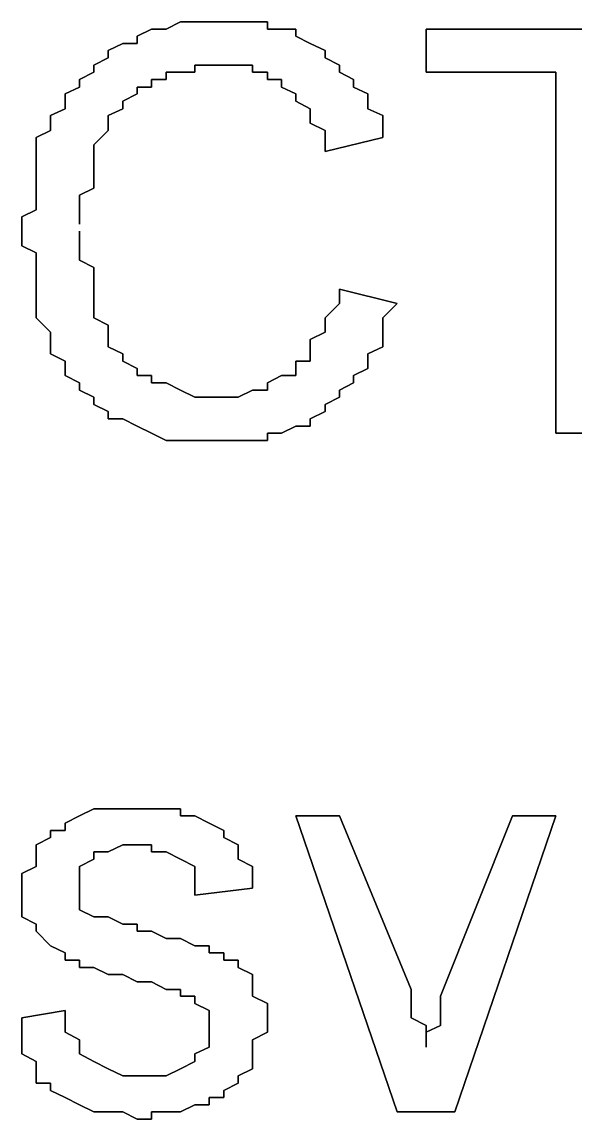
# Model space of a CAD drawing. Header units: metres. Extents: x 2.9 to 42.8, y 1.7 to 28.7.
# Drawn here: x 39.5323 to 39.6675, y 24.5992 to 24.8673 of the extents above; entities that cross this region are included whole.
import ezdxf

# ---------------------------------------------------------------- set-up
doc = ezdxf.new("R2010")
doc.units = ezdxf.units.M
doc.layers.add('GRIS', color=8, linetype='Continuous')

msp = doc.modelspace()

# ---------------------------------------------------------------- linework, layer by layer
at = {"layer": 'GRIS', "lineweight": -3}
for points in [[(39.5711, 24.8673), (39.5676, 24.8655), (39.5711, 24.8673)], [(39.5746, 24.8673), (39.5711, 24.8673), (39.5746, 24.8673)], [(39.5781, 24.8673), (39.5746, 24.8673), (39.5781, 24.8673)], [(39.5817, 24.8673), (39.5781, 24.8673), (39.5817, 24.8673)], [(39.5852, 24.8673), (39.5817, 24.8673), (39.5852, 24.8673)], [(39.5887, 24.8673), (39.5852, 24.8673), (39.5887, 24.8673)], [(39.5923, 24.8673), (39.5887, 24.8673), (39.5923, 24.8673)], [(39.5923, 24.8655), (39.5923, 24.8673), (39.5923, 24.8655)], [(39.564, 24.8655), (39.5605, 24.8638), (39.564, 24.8655)], [(39.5605, 24.8638), (39.5605, 24.862), (39.5605, 24.8638)], [(39.5676, 24.8655), (39.564, 24.8655), (39.5676, 24.8655)], [(39.5958, 24.8655), (39.5923, 24.8655), (39.5958, 24.8655)], [(39.5993, 24.8655), (39.5958, 24.8655), (39.5993, 24.8655)], [(39.5993, 24.8638), (39.5993, 24.8655), (39.5993, 24.8638)], [(39.6028, 24.862), (39.5993, 24.8638), (39.6028, 24.862)], [(39.7087, 24.8655), (39.6311, 24.8655), (39.7087, 24.8655)], [(39.6311, 24.8655), (39.6311, 24.855), (39.6311, 24.8655)], [(39.557, 24.862), (39.5534, 24.8603), (39.557, 24.862)], [(39.5605, 24.862), (39.557, 24.862), (39.5605, 24.862)], [(39.6064, 24.8603), (39.6028, 24.862), (39.6064, 24.8603)], [(39.5534, 24.8585), (39.5499, 24.8567), (39.5534, 24.8585)], [(39.5534, 24.8603), (39.5534, 24.8585), (39.5534, 24.8603)], [(39.6064, 24.8585), (39.6064, 24.8603), (39.6064, 24.8585)], [(39.6099, 24.8567), (39.6064, 24.8585), (39.6099, 24.8567)], [(39.5499, 24.8567), (39.5499, 24.855), (39.5499, 24.8567)], [(39.5746, 24.855), (39.5746, 24.8567), (39.5746, 24.855)], [(39.5746, 24.8567), (39.5781, 24.8567), (39.5746, 24.8567)], [(39.5781, 24.8567), (39.5817, 24.8567), (39.5781, 24.8567)], [(39.5817, 24.8567), (39.5852, 24.8567), (39.5817, 24.8567)], [(39.5852, 24.8567), (39.5887, 24.8567), (39.5852, 24.8567)], [(39.5887, 24.8567), (39.5887, 24.855), (39.5887, 24.8567)], [(39.6099, 24.855), (39.6099, 24.8567), (39.6099, 24.855)], [(39.5499, 24.855), (39.5464, 24.8532), (39.5499, 24.855)], [(39.5464, 24.8532), (39.5464, 24.8514), (39.5464, 24.8532)], [(39.564, 24.8514), (39.564, 24.8532), (39.564, 24.8514)], [(39.564, 24.8532), (39.5676, 24.8532), (39.564, 24.8532)], [(39.5676, 24.8532), (39.5676, 24.855), (39.5676, 24.8532)], [(39.5676, 24.855), (39.5711, 24.855), (39.5676, 24.855)], [(39.5711, 24.855), (39.5746, 24.855), (39.5711, 24.855)], [(39.5887, 24.855), (39.5923, 24.855), (39.5887, 24.855)], [(39.5923, 24.855), (39.5923, 24.8532), (39.5923, 24.855)], [(39.5923, 24.8532), (39.5958, 24.8532), (39.5923, 24.8532)], [(39.5958, 24.8532), (39.5958, 24.8514), (39.5958, 24.8532)], [(39.6134, 24.8532), (39.6099, 24.855), (39.6134, 24.8532)], [(39.6134, 24.8514), (39.6134, 24.8532), (39.6134, 24.8514)], [(39.6311, 24.855), (39.6628, 24.855), (39.6311, 24.855)], [(39.6628, 24.855), (39.6628, 24.7668), (39.6628, 24.855)], [(39.5464, 24.8514), (39.5429, 24.8497), (39.5464, 24.8514)], [(39.5605, 24.8497), (39.5605, 24.8514), (39.5605, 24.8497)], [(39.5605, 24.8514), (39.564, 24.8514), (39.5605, 24.8514)], [(39.5958, 24.8514), (39.5993, 24.8497), (39.5958, 24.8514)], [(39.6169, 24.8497), (39.6134, 24.8514), (39.6169, 24.8497)], [(39.5429, 24.8497), (39.5429, 24.8479), (39.5429, 24.8497)], [(39.5429, 24.8479), (39.5429, 24.8461), (39.5429, 24.8479)], [(39.557, 24.8479), (39.5605, 24.8497), (39.557, 24.8479)], [(39.557, 24.8461), (39.557, 24.8479), (39.557, 24.8461)], [(39.5993, 24.8497), (39.5993, 24.8479), (39.5993, 24.8497)], [(39.5993, 24.8479), (39.6028, 24.8461), (39.5993, 24.8479)], [(39.6169, 24.8479), (39.6169, 24.8497), (39.6169, 24.8479)], [(39.6169, 24.8461), (39.6169, 24.8479), (39.6169, 24.8461)], [(39.5429, 24.8461), (39.5393, 24.8444), (39.5429, 24.8461)], [(39.5534, 24.8444), (39.557, 24.8461), (39.5534, 24.8444)], [(39.6028, 24.8461), (39.6028, 24.8444), (39.6028, 24.8461)], [(39.6205, 24.8444), (39.6169, 24.8461), (39.6205, 24.8444)], [(39.5393, 24.8444), (39.5393, 24.8426), (39.5393, 24.8444)], [(39.5393, 24.8426), (39.5393, 24.8408), (39.5393, 24.8426)], [(39.5534, 24.8426), (39.5534, 24.8444), (39.5534, 24.8426)], [(39.5534, 24.8408), (39.5534, 24.8426), (39.5534, 24.8408)], [(39.6028, 24.8444), (39.6028, 24.8426), (39.6028, 24.8444)], [(39.6028, 24.8426), (39.6064, 24.8408), (39.6028, 24.8426)], [(39.6205, 24.8408), (39.6205, 24.8444), (39.6205, 24.8408)], [(39.5393, 24.8408), (39.5358, 24.8391), (39.5393, 24.8408)], [(39.5499, 24.8373), (39.5534, 24.8408), (39.5499, 24.8373)], [(39.6064, 24.8408), (39.6064, 24.8391), (39.6064, 24.8408)], [(39.6205, 24.8391), (39.6205, 24.8408), (39.6205, 24.8391)], [(39.5358, 24.8391), (39.5358, 24.8356), (39.5358, 24.8391)], [(39.5499, 24.8356), (39.5499, 24.8373), (39.5499, 24.8356)], [(39.6064, 24.8391), (39.6064, 24.8356), (39.6064, 24.8391)], [(39.6064, 24.8356), (39.6205, 24.8391), (39.6064, 24.8356)], [(39.5358, 24.8356), (39.5358, 24.8338), (39.5358, 24.8356)], [(39.5499, 24.8338), (39.5499, 24.8356), (39.5499, 24.8338)], [(39.5358, 24.8338), (39.5358, 24.832), (39.5358, 24.8338)], [(39.5358, 24.832), (39.5358, 24.8303), (39.5358, 24.832)], [(39.5499, 24.832), (39.5499, 24.8338), (39.5499, 24.832)], [(39.5499, 24.8285), (39.5499, 24.832), (39.5499, 24.8285)], [(39.5358, 24.8303), (39.5358, 24.8267), (39.5358, 24.8303)], [(39.5358, 24.8267), (39.5358, 24.825), (39.5358, 24.8267)], [(39.5464, 24.825), (39.5499, 24.8267), (39.5464, 24.825)], [(39.5499, 24.8267), (39.5499, 24.8285), (39.5499, 24.8267)], [(39.5358, 24.825), (39.5358, 24.8214), (39.5358, 24.825)], [(39.5464, 24.8214), (39.5464, 24.825), (39.5464, 24.8214)], [(39.5358, 24.8214), (39.5323, 24.8197), (39.5358, 24.8214)], [(39.5464, 24.8197), (39.5464, 24.8214), (39.5464, 24.8197)], [(39.5323, 24.8197), (39.5323, 24.8162), (39.5323, 24.8197)], [(39.5464, 24.8179), (39.5464, 24.8197), (39.5464, 24.8179)], [(39.5323, 24.8162), (39.5323, 24.8126), (39.5323, 24.8162)], [(39.5464, 24.8144), (39.5464, 24.8162), (39.5464, 24.8144)], [(39.5464, 24.8109), (39.5464, 24.8144), (39.5464, 24.8109)], [(39.5323, 24.8126), (39.5358, 24.8109), (39.5323, 24.8126)], [(39.5358, 24.8109), (39.5358, 24.8091), (39.5358, 24.8109)], [(39.5464, 24.8091), (39.5464, 24.8109), (39.5464, 24.8091)], [(39.5358, 24.8091), (39.5358, 24.8056), (39.5358, 24.8091)], [(39.5499, 24.8073), (39.5464, 24.8091), (39.5499, 24.8073)], [(39.5499, 24.8038), (39.5499, 24.8073), (39.5499, 24.8038)], [(39.5358, 24.8056), (39.5358, 24.8038), (39.5358, 24.8056)], [(39.5358, 24.8038), (39.5358, 24.802), (39.5358, 24.8038)], [(39.5358, 24.802), (39.5358, 24.7985), (39.5358, 24.802)], [(39.5499, 24.802), (39.5499, 24.8038), (39.5499, 24.802)], [(39.5499, 24.8003), (39.5499, 24.802), (39.5499, 24.8003)], [(39.6099, 24.802), (39.6099, 24.8003), (39.6099, 24.802)], [(39.624, 24.7985), (39.6099, 24.802), (39.624, 24.7985)], [(39.5499, 24.7968), (39.5499, 24.8003), (39.5499, 24.7968)], [(39.6099, 24.8003), (39.6099, 24.7985), (39.6099, 24.8003)], [(39.5358, 24.7985), (39.5358, 24.7968), (39.5358, 24.7985)], [(39.5358, 24.7968), (39.5358, 24.795), (39.5358, 24.7968)], [(39.5499, 24.795), (39.5499, 24.7968), (39.5499, 24.795)], [(39.6099, 24.7985), (39.6064, 24.795), (39.6099, 24.7985)], [(39.6205, 24.795), (39.624, 24.7985), (39.6205, 24.795)], [(39.5358, 24.795), (39.5393, 24.7915), (39.5358, 24.795)], [(39.5534, 24.7932), (39.5499, 24.795), (39.5534, 24.7932)], [(39.6064, 24.795), (39.6064, 24.7932), (39.6064, 24.795)], [(39.6205, 24.7932), (39.6205, 24.795), (39.6205, 24.7932)], [(39.5393, 24.7915), (39.5393, 24.7897), (39.5393, 24.7915)], [(39.5534, 24.7897), (39.5534, 24.7932), (39.5534, 24.7897)], [(39.6064, 24.7915), (39.6028, 24.7897), (39.6064, 24.7915)], [(39.6064, 24.7932), (39.6064, 24.7915), (39.6064, 24.7932)], [(39.6205, 24.7897), (39.6205, 24.7932), (39.6205, 24.7897)], [(39.5393, 24.7897), (39.5393, 24.7862), (39.5393, 24.7897)], [(39.5534, 24.7879), (39.5534, 24.7897), (39.5534, 24.7879)], [(39.6028, 24.7897), (39.6028, 24.7862), (39.6028, 24.7897)], [(39.6205, 24.7879), (39.6205, 24.7897), (39.6205, 24.7879)], [(39.5393, 24.7862), (39.5429, 24.7844), (39.5393, 24.7862)], [(39.557, 24.7862), (39.5534, 24.7879), (39.557, 24.7862)], [(39.557, 24.7844), (39.557, 24.7862), (39.557, 24.7844)], [(39.6028, 24.7862), (39.6028, 24.7844), (39.6028, 24.7862)], [(39.6169, 24.7862), (39.6205, 24.7879), (39.6169, 24.7862)], [(39.6169, 24.7844), (39.6169, 24.7862), (39.6169, 24.7844)], [(39.5429, 24.7844), (39.5429, 24.7826), (39.5429, 24.7844)], [(39.5605, 24.7826), (39.557, 24.7844), (39.5605, 24.7826)], [(39.6028, 24.7844), (39.5993, 24.7844), (39.6028, 24.7844)], [(39.5993, 24.7844), (39.5993, 24.7826), (39.5993, 24.7844)], [(39.6169, 24.7826), (39.6169, 24.7844), (39.6169, 24.7826)], [(39.5429, 24.7826), (39.5429, 24.7809), (39.5429, 24.7826)], [(39.5429, 24.7809), (39.5464, 24.7791), (39.5429, 24.7809)], [(39.5605, 24.7809), (39.5605, 24.7826), (39.5605, 24.7809)], [(39.564, 24.7809), (39.5605, 24.7809), (39.564, 24.7809)], [(39.564, 24.7791), (39.564, 24.7809), (39.564, 24.7791)], [(39.5958, 24.7809), (39.5923, 24.7791), (39.5958, 24.7809)], [(39.5993, 24.7809), (39.5958, 24.7809), (39.5993, 24.7809)], [(39.5993, 24.7826), (39.5993, 24.7809), (39.5993, 24.7826)], [(39.6134, 24.7809), (39.6169, 24.7826), (39.6134, 24.7809)], [(39.6134, 24.7791), (39.6134, 24.7809), (39.6134, 24.7791)], [(39.5464, 24.7791), (39.5464, 24.7773), (39.5464, 24.7791)], [(39.5676, 24.7791), (39.564, 24.7791), (39.5676, 24.7791)], [(39.5711, 24.7773), (39.5676, 24.7791), (39.5711, 24.7773)], [(39.5923, 24.7791), (39.5923, 24.7773), (39.5923, 24.7791)], [(39.6099, 24.7773), (39.6134, 24.7791), (39.6099, 24.7773)], [(39.5464, 24.7773), (39.5499, 24.7756), (39.5464, 24.7773)], [(39.5499, 24.7756), (39.5499, 24.7738), (39.5499, 24.7756)], [(39.5746, 24.7756), (39.5711, 24.7773), (39.5746, 24.7756)], [(39.5781, 24.7756), (39.5746, 24.7756), (39.5781, 24.7756)], [(39.5817, 24.7756), (39.5781, 24.7756), (39.5817, 24.7756)], [(39.5852, 24.7756), (39.5817, 24.7756), (39.5852, 24.7756)], [(39.5887, 24.7773), (39.5852, 24.7756), (39.5887, 24.7773)], [(39.5923, 24.7773), (39.5887, 24.7773), (39.5923, 24.7773)], [(39.6064, 24.7738), (39.6099, 24.7756), (39.6064, 24.7738)], [(39.6099, 24.7756), (39.6099, 24.7773), (39.6099, 24.7756)], [(39.5499, 24.7738), (39.5534, 24.7721), (39.5499, 24.7738)], [(39.6064, 24.7721), (39.6064, 24.7738), (39.6064, 24.7721)], [(39.5534, 24.7721), (39.5534, 24.7703), (39.5534, 24.7721)], [(39.5534, 24.7703), (39.557, 24.7703), (39.5534, 24.7703)], [(39.557, 24.7703), (39.5605, 24.7685), (39.557, 24.7703)], [(39.6028, 24.7703), (39.6064, 24.7721), (39.6028, 24.7703)], [(39.6028, 24.7685), (39.6028, 24.7703), (39.6028, 24.7685)], [(39.5605, 24.7685), (39.564, 24.7668), (39.5605, 24.7685)], [(39.5958, 24.7668), (39.5993, 24.7685), (39.5958, 24.7668)], [(39.5993, 24.7685), (39.6028, 24.7685), (39.5993, 24.7685)], [(39.564, 24.7668), (39.5676, 24.765), (39.564, 24.7668)], [(39.5676, 24.765), (39.5711, 24.765), (39.5676, 24.765)], [(39.5711, 24.765), (39.5746, 24.765), (39.5711, 24.765)], [(39.5746, 24.765), (39.5781, 24.765), (39.5746, 24.765)], [(39.5781, 24.765), (39.5817, 24.765), (39.5781, 24.765)], [(39.5817, 24.765), (39.5852, 24.765), (39.5817, 24.765)], [(39.5852, 24.765), (39.5887, 24.765), (39.5852, 24.765)], [(39.5887, 24.765), (39.5923, 24.765), (39.5887, 24.765)], [(39.5923, 24.765), (39.5923, 24.7668), (39.5923, 24.765)], [(39.5923, 24.7668), (39.5958, 24.7668), (39.5923, 24.7668)], [(39.6628, 24.7668), (39.6769, 24.7668), (39.6628, 24.7668)], [(39.5464, 24.6733), (39.5429, 24.6715), (39.5464, 24.6733)], [(39.5499, 24.675), (39.5464, 24.6733), (39.5499, 24.675)], [(39.5534, 24.675), (39.5499, 24.675), (39.5534, 24.675)], [(39.557, 24.675), (39.5534, 24.675), (39.557, 24.675)], [(39.5605, 24.675), (39.557, 24.675), (39.5605, 24.675)], [(39.564, 24.675), (39.5605, 24.675), (39.564, 24.675)], [(39.5676, 24.675), (39.564, 24.675), (39.5676, 24.675)], [(39.5711, 24.675), (39.5676, 24.675), (39.5711, 24.675)], [(39.5711, 24.6733), (39.5711, 24.675), (39.5711, 24.6733)], [(39.5746, 24.6733), (39.5711, 24.6733), (39.5746, 24.6733)], [(39.5781, 24.6715), (39.5746, 24.6733), (39.5781, 24.6715)], [(39.6099, 24.6733), (39.5993, 24.6733), (39.6099, 24.6733)], [(39.5993, 24.6733), (39.624, 24.601), (39.5993, 24.6733)], [(39.6275, 24.6309), (39.6099, 24.6733), (39.6275, 24.6309)], [(39.6522, 24.6733), (39.6346, 24.6292), (39.6522, 24.6733)], [(39.6381, 24.601), (39.6628, 24.6733), (39.6381, 24.601)], [(39.6628, 24.6733), (39.6522, 24.6733), (39.6628, 24.6733)], [(39.5429, 24.6715), (39.5429, 24.6697), (39.5429, 24.6715)], [(39.5817, 24.6697), (39.5781, 24.6715), (39.5817, 24.6697)], [(39.5393, 24.668), (39.5358, 24.6662), (39.5393, 24.668)], [(39.5429, 24.6697), (39.5393, 24.6697), (39.5429, 24.6697)], [(39.5393, 24.6697), (39.5393, 24.668), (39.5393, 24.6697)], [(39.5817, 24.668), (39.5817, 24.6697), (39.5817, 24.668)], [(39.5852, 24.6662), (39.5817, 24.668), (39.5852, 24.6662)], [(39.5358, 24.6662), (39.5358, 24.6645), (39.5358, 24.6662)], [(39.5534, 24.6645), (39.557, 24.6662), (39.5534, 24.6645)], [(39.557, 24.6662), (39.5605, 24.6662), (39.557, 24.6662)], [(39.5605, 24.6662), (39.564, 24.6662), (39.5605, 24.6662)], [(39.564, 24.6662), (39.564, 24.6645), (39.564, 24.6662)], [(39.5852, 24.6645), (39.5852, 24.6662), (39.5852, 24.6645)], [(39.5358, 24.6645), (39.5358, 24.6609), (39.5358, 24.6645)], [(39.5464, 24.6609), (39.5499, 24.6627), (39.5464, 24.6609)], [(39.5499, 24.6627), (39.5499, 24.6645), (39.5499, 24.6627)], [(39.5499, 24.6645), (39.5534, 24.6645), (39.5499, 24.6645)], [(39.564, 24.6645), (39.5676, 24.6645), (39.564, 24.6645)], [(39.5676, 24.6645), (39.5711, 24.6627), (39.5676, 24.6645)], [(39.5711, 24.6627), (39.5746, 24.6609), (39.5711, 24.6627)], [(39.5852, 24.6627), (39.5852, 24.6645), (39.5852, 24.6627)], [(39.5887, 24.6609), (39.5852, 24.6627), (39.5887, 24.6609)], [(39.5358, 24.6609), (39.5323, 24.6592), (39.5358, 24.6609)], [(39.5464, 24.6592), (39.5464, 24.6609), (39.5464, 24.6592)], [(39.5746, 24.6609), (39.5746, 24.6592), (39.5746, 24.6609)], [(39.5887, 24.6574), (39.5887, 24.6609), (39.5887, 24.6574)], [(39.5323, 24.6592), (39.5323, 24.6574), (39.5323, 24.6592)], [(39.5323, 24.6574), (39.5323, 24.6556), (39.5323, 24.6574)], [(39.5464, 24.6574), (39.5464, 24.6592), (39.5464, 24.6574)], [(39.5464, 24.6556), (39.5464, 24.6574), (39.5464, 24.6556)], [(39.5746, 24.6592), (39.5746, 24.6556), (39.5746, 24.6592)], [(39.5887, 24.6556), (39.5887, 24.6574), (39.5887, 24.6556)], [(39.5323, 24.6556), (39.5323, 24.6539), (39.5323, 24.6556)], [(39.5464, 24.6539), (39.5464, 24.6556), (39.5464, 24.6539)], [(39.5746, 24.6556), (39.5746, 24.6539), (39.5746, 24.6556)], [(39.5746, 24.6539), (39.5887, 24.6556), (39.5746, 24.6539)], [(39.5323, 24.6539), (39.5323, 24.6521), (39.5323, 24.6539)], [(39.5323, 24.6521), (39.5323, 24.6486), (39.5323, 24.6521)], [(39.5464, 24.6521), (39.5464, 24.6539), (39.5464, 24.6521)], [(39.5464, 24.6503), (39.5464, 24.6521), (39.5464, 24.6503)], [(39.5499, 24.6486), (39.5464, 24.6503), (39.5499, 24.6486)], [(39.5323, 24.6486), (39.5358, 24.6468), (39.5323, 24.6486)], [(39.5358, 24.6468), (39.5358, 24.6451), (39.5358, 24.6468)], [(39.5534, 24.6486), (39.5499, 24.6486), (39.5534, 24.6486)], [(39.557, 24.6468), (39.5534, 24.6486), (39.557, 24.6468)], [(39.5605, 24.6468), (39.557, 24.6468), (39.5605, 24.6468)], [(39.5605, 24.6451), (39.5605, 24.6468), (39.5605, 24.6451)], [(39.5358, 24.6451), (39.5393, 24.6415), (39.5358, 24.6451)], [(39.564, 24.6451), (39.5605, 24.6451), (39.564, 24.6451)], [(39.5676, 24.6433), (39.564, 24.6451), (39.5676, 24.6433)], [(39.5393, 24.6415), (39.5429, 24.6398), (39.5393, 24.6415)], [(39.5711, 24.6433), (39.5676, 24.6433), (39.5711, 24.6433)], [(39.5746, 24.6415), (39.5711, 24.6433), (39.5746, 24.6415)], [(39.5781, 24.6415), (39.5746, 24.6415), (39.5781, 24.6415)], [(39.5781, 24.6398), (39.5781, 24.6415), (39.5781, 24.6398)], [(39.5429, 24.6398), (39.5429, 24.638), (39.5429, 24.6398)], [(39.5817, 24.6398), (39.5781, 24.6398), (39.5817, 24.6398)], [(39.5817, 24.638), (39.5817, 24.6398), (39.5817, 24.638)], [(39.5429, 24.638), (39.5464, 24.638), (39.5429, 24.638)], [(39.5464, 24.638), (39.5464, 24.6362), (39.5464, 24.638)], [(39.5464, 24.6362), (39.5499, 24.6362), (39.5464, 24.6362)], [(39.5499, 24.6362), (39.5534, 24.6345), (39.5499, 24.6362)], [(39.5852, 24.638), (39.5817, 24.638), (39.5852, 24.638)], [(39.5852, 24.6362), (39.5852, 24.638), (39.5852, 24.6362)], [(39.5887, 24.6345), (39.5852, 24.6362), (39.5887, 24.6345)], [(39.5534, 24.6345), (39.557, 24.6345), (39.5534, 24.6345)], [(39.557, 24.6345), (39.5605, 24.6327), (39.557, 24.6345)], [(39.5887, 24.6327), (39.5887, 24.6345), (39.5887, 24.6327)], [(39.5605, 24.6327), (39.564, 24.6327), (39.5605, 24.6327)], [(39.564, 24.6327), (39.5676, 24.6309), (39.564, 24.6327)], [(39.5676, 24.6309), (39.5711, 24.6309), (39.5676, 24.6309)], [(39.5711, 24.6309), (39.5711, 24.6292), (39.5711, 24.6309)], [(39.5887, 24.6309), (39.5887, 24.6327), (39.5887, 24.6309)], [(39.5887, 24.6292), (39.5887, 24.6309), (39.5887, 24.6292)], [(39.6275, 24.6292), (39.6275, 24.6309), (39.6275, 24.6292)], [(39.5711, 24.6292), (39.5746, 24.6292), (39.5711, 24.6292)], [(39.5746, 24.6292), (39.5746, 24.6274), (39.5746, 24.6292)], [(39.5923, 24.6274), (39.5887, 24.6292), (39.5923, 24.6274)], [(39.6275, 24.6257), (39.6275, 24.6292), (39.6275, 24.6257)], [(39.6346, 24.6292), (39.6346, 24.6274), (39.6346, 24.6292)], [(39.5429, 24.6257), (39.5323, 24.6239), (39.5429, 24.6257)], [(39.5429, 24.6221), (39.5429, 24.6257), (39.5429, 24.6221)], [(39.5746, 24.6274), (39.5781, 24.6257), (39.5746, 24.6274)], [(39.5781, 24.6257), (39.5781, 24.6239), (39.5781, 24.6257)], [(39.5923, 24.6239), (39.5923, 24.6274), (39.5923, 24.6239)], [(39.6275, 24.6239), (39.6275, 24.6257), (39.6275, 24.6239)], [(39.6346, 24.6274), (39.6346, 24.6239), (39.6346, 24.6274)], [(39.5323, 24.6239), (39.5323, 24.6221), (39.5323, 24.6239)], [(39.5781, 24.6239), (39.5781, 24.6221), (39.5781, 24.6239)], [(39.5923, 24.6221), (39.5923, 24.6239), (39.5923, 24.6221)], [(39.6311, 24.6221), (39.6275, 24.6239), (39.6311, 24.6221)], [(39.6346, 24.6239), (39.6346, 24.6221), (39.6346, 24.6239)], [(39.5323, 24.6221), (39.5323, 24.6186), (39.5323, 24.6221)], [(39.5429, 24.6204), (39.5429, 24.6221), (39.5429, 24.6204)], [(39.5464, 24.6186), (39.5429, 24.6204), (39.5464, 24.6186)], [(39.5781, 24.6221), (39.5781, 24.6186), (39.5781, 24.6221)], [(39.5887, 24.6186), (39.5923, 24.6204), (39.5887, 24.6186)], [(39.5923, 24.6204), (39.5923, 24.6221), (39.5923, 24.6204)], [(39.6346, 24.6221), (39.6311, 24.6204), (39.6346, 24.6221)], [(39.6311, 24.6186), (39.6311, 24.6221), (39.6311, 24.6186)], [(39.6311, 24.6204), (39.6311, 24.6186), (39.6311, 24.6204)], [(39.5323, 24.6186), (39.5323, 24.6168), (39.5323, 24.6186)], [(39.5464, 24.6168), (39.5464, 24.6186), (39.5464, 24.6168)], [(39.5781, 24.6186), (39.5781, 24.6168), (39.5781, 24.6186)], [(39.5887, 24.6151), (39.5887, 24.6186), (39.5887, 24.6151)], [(39.6311, 24.6186), (39.6311, 24.6168), (39.6311, 24.6186)], [(39.6311, 24.6168), (39.6311, 24.6186), (39.6311, 24.6168)], [(39.5323, 24.6168), (39.5323, 24.6151), (39.5323, 24.6168)], [(39.5323, 24.6151), (39.5358, 24.6133), (39.5323, 24.6151)], [(39.5464, 24.6151), (39.5464, 24.6168), (39.5464, 24.6151)], [(39.5499, 24.6133), (39.5464, 24.6151), (39.5499, 24.6133)], [(39.5781, 24.6168), (39.5746, 24.6151), (39.5781, 24.6168)], [(39.5746, 24.6151), (39.5746, 24.6133), (39.5746, 24.6151)], [(39.5887, 24.6133), (39.5887, 24.6151), (39.5887, 24.6133)], [(39.5358, 24.6133), (39.5358, 24.6098), (39.5358, 24.6133)], [(39.5534, 24.6115), (39.5499, 24.6133), (39.5534, 24.6115)], [(39.5746, 24.6133), (39.5711, 24.6115), (39.5746, 24.6133)], [(39.5887, 24.6115), (39.5887, 24.6133), (39.5887, 24.6115)], [(39.5358, 24.6098), (39.5358, 24.608), (39.5358, 24.6098)], [(39.557, 24.6098), (39.5534, 24.6115), (39.557, 24.6098)], [(39.5605, 24.6098), (39.557, 24.6098), (39.5605, 24.6098)], [(39.564, 24.6098), (39.5605, 24.6098), (39.564, 24.6098)], [(39.5676, 24.6098), (39.564, 24.6098), (39.5676, 24.6098)], [(39.5711, 24.6115), (39.5676, 24.6098), (39.5711, 24.6115)], [(39.5852, 24.6098), (39.5887, 24.6115), (39.5852, 24.6098)], [(39.5852, 24.608), (39.5852, 24.6098), (39.5852, 24.608)], [(39.5358, 24.608), (39.5393, 24.608), (39.5358, 24.608)], [(39.5393, 24.608), (39.5393, 24.6062), (39.5393, 24.608)], [(39.5817, 24.6062), (39.5852, 24.608), (39.5817, 24.6062)], [(39.5393, 24.6062), (39.5429, 24.6045), (39.5393, 24.6062)], [(39.5429, 24.6045), (39.5464, 24.6027), (39.5429, 24.6045)], [(39.5781, 24.6027), (39.5781, 24.6045), (39.5781, 24.6027)], [(39.5781, 24.6045), (39.5817, 24.6045), (39.5781, 24.6045)], [(39.5817, 24.6045), (39.5817, 24.6062), (39.5817, 24.6045)], [(39.5464, 24.6027), (39.5499, 24.601), (39.5464, 24.6027)], [(39.5499, 24.601), (39.5534, 24.601), (39.5499, 24.601)], [(39.5534, 24.601), (39.557, 24.601), (39.5534, 24.601)], [(39.557, 24.601), (39.5605, 24.5992), (39.557, 24.601)], [(39.564, 24.5992), (39.564, 24.601), (39.564, 24.5992)], [(39.564, 24.601), (39.5676, 24.601), (39.564, 24.601)], [(39.5676, 24.601), (39.5711, 24.601), (39.5676, 24.601)], [(39.5711, 24.601), (39.5746, 24.6027), (39.5711, 24.601)], [(39.5746, 24.6027), (39.5781, 24.6027), (39.5746, 24.6027)], [(39.624, 24.601), (39.6381, 24.601), (39.624, 24.601)], [(39.5605, 24.5992), (39.564, 24.5992), (39.5605, 24.5992)]]:
    msp.add_lwpolyline(points, dxfattribs=at)

doc.saveas('drawing.dxf')
